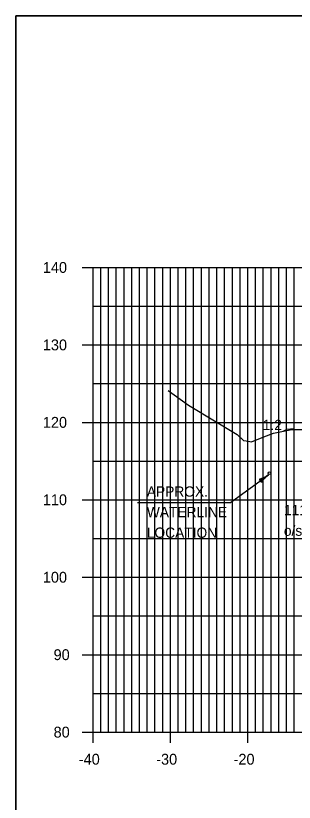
# Model space of a CAD drawing. Extents: x 1404462 to 1408550, y 556558 to 556768.
# Drawn here: x 1404822.3 to 1404858.3, y 556666.4 to 556768 of the extents above; entities that cross this region are included whole.
import ezdxf

# ---------------------------------------------------------------- set-up
doc = ezdxf.new("R2010")
doc.units = 0
for name, color, linetype in [('Default', 7, 'Continuous'), ('Level 31', 7, 'Continuous'), ('NBL1', 7, 'Continuous'), ('UW', 7, 'Continuous'), ('XAX_P', 7, 'Continuous'), ('XAXTIC_P', 7, 'Continuous'), ('XAXTXT_P_T', 7, 'Continuous'), ('XFRAME_P', 7, 'Continuous'), ('XGL_P', 7, 'Continuous'), ('XSL1_P', 7, 'Continuous'), ('XSLOG', 7, 'Continuous')]:
    doc.layers.add(name, color=color, linetype=linetype)

# ---------------------------------------------------------------- blocks, each defined once
blk = doc.blocks.new('xLAYOUT22x34ccm')
at = {"layer": 'NBL1'}
blk.add_lwpolyline([(32, 0), (0, 0), (0, 21), (32, 21)], close=True, dxfattribs=at)
blk = doc.blocks.new('DIMARO')
at = {"layer": 'Default'}
for p, q in [((-1.032, 0.193), (-0.95, 0)), ((-1.032, -0.193), (-0.95, 0)), ((-0.934, 0.109), (-0.773, 0.041)), ((-0.934, -0.109), (-0.773, -0.041))]:
    blk.add_line(p, q, dxfattribs=at)
for centre, start, end in [((0, 2.855), 248.80914, 269.99624), ((0, -2.855), 90.00376, 111.19086)]:
    blk.add_arc(centre, 2.855, start, end, dxfattribs=at)

msp = doc.modelspace()

# ---------------------------------------------------------------- linework, layer by layer
at = {"layer": 'Level 31'}
for p, q in [((1404850.06, 556705.08), (1404854.99, 556708.68)), ((1404838.05, 556705.08), (1404850.06, 556705.08))]:
    msp.add_line(p, q, dxfattribs=at)
at = {"layer": 'UW'}
msp.add_circle((1404855.1, 556708.88), 0.165, dxfattribs=at)
at = {"layer": 'XAX_P'}
for q in [(1404832.3, 556735.45), (1404972.3, 556675.45)]:
    msp.add_line((1404832.3, 556675.45), q, dxfattribs=at)
at = {"layer": 'XAXTIC_P'}
for p, q in [((1404830.9, 556735.45), (1404833.7, 556735.45)), ((1404830.9, 556725.45), (1404833.7, 556725.45)), ((1404830.9, 556715.45), (1404833.7, 556715.45)), ((1404830.9, 556705.45), (1404833.7, 556705.45)), ((1404830.9, 556695.45), (1404833.7, 556695.45)), ((1404830.9, 556685.45), (1404833.7, 556685.45)), ((1404832.3, 556674.05), (1404832.3, 556676.85)), ((1404842.3, 556674.05), (1404842.3, 556676.85)), ((1404852.3, 556674.05), (1404852.3, 556676.85)), ((1404830.9, 556675.45), (1404833.7, 556675.45))]:
    msp.add_line(p, q, dxfattribs=at)
at = {"layer": 'XFRAME_P'}
msp.add_lwpolyline([(1404822.3, 556557.95), (1405142.3, 556557.95), (1405142.3, 556767.95), (1404822.3, 556767.95)], close=True, dxfattribs=at)
at = {"layer": 'XGL_P'}
for p, q in [((1404832.3, 556735.45), (1404972.3, 556735.45)), ((1404832.3, 556675.45), (1404832.3, 556735.45)), ((1404833.3, 556675.45), (1404833.3, 556735.45)), ((1404834.3, 556675.45), (1404834.3, 556735.45)), ((1404835.3, 556675.45), (1404835.3, 556735.45)), ((1404836.3, 556675.45), (1404836.3, 556735.45)), ((1404837.3, 556675.45), (1404837.3, 556735.45)), ((1404838.3, 556675.45), (1404838.3, 556735.45)), ((1404839.3, 556675.45), (1404839.3, 556735.45)), ((1404840.3, 556675.45), (1404840.3, 556735.45)), ((1404841.3, 556675.45), (1404841.3, 556735.45)), ((1404842.3, 556675.45), (1404842.3, 556735.45)), ((1404843.3, 556675.45), (1404843.3, 556735.45)), ((1404844.3, 556675.45), (1404844.3, 556735.45)), ((1404845.3, 556675.45), (1404845.3, 556735.45)), ((1404846.3, 556675.45), (1404846.3, 556735.45)), ((1404847.3, 556675.45), (1404847.3, 556735.45)), ((1404848.3, 556675.45), (1404848.3, 556735.45)), ((1404849.3, 556675.45), (1404849.3, 556735.45)), ((1404850.3, 556675.45), (1404850.3, 556735.45)), ((1404851.3, 556675.45), (1404851.3, 556735.45)), ((1404852.3, 556675.45), (1404852.3, 556735.45)), ((1404853.3, 556675.45), (1404853.3, 556735.45)), ((1404854.3, 556675.45), (1404854.3, 556735.45)), ((1404855.3, 556675.45), (1404855.3, 556735.45)), ((1404856.3, 556675.45), (1404856.3, 556735.45)), ((1404857.3, 556675.45), (1404857.3, 556735.45)), ((1404858.3, 556675.45), (1404858.3, 556735.45)), ((1404832.3, 556730.45), (1404972.3, 556730.45)), ((1404832.3, 556725.45), (1404972.3, 556725.45)), ((1404832.3, 556720.45), (1404972.3, 556720.45)), ((1404832.3, 556715.45), (1404972.3, 556715.45)), ((1404832.3, 556710.45), (1404972.3, 556710.45)), ((1404832.3, 556705.45), (1404972.3, 556705.45)), ((1404832.3, 556700.45), (1404972.3, 556700.45)), ((1404832.3, 556695.45), (1404972.3, 556695.45)), ((1404832.3, 556690.45), (1404972.3, 556690.45)), ((1404832.3, 556685.45), (1404972.3, 556685.45)), ((1404832.3, 556680.45), (1404972.3, 556680.45)), ((1404832.3, 556675.45), (1404972.3, 556675.45))]:
    msp.add_line(p, q, dxfattribs=at)
at = {"layer": 'XSL1_P'}
for p in [(1404856.88, 556714.31), (1404858.3, 556714.59)]:
    msp.add_line(p, (1404857.3, 556714.53), dxfattribs=at)
at = {"layer": 'XSLOG'}
msp.add_lwpolyline([(1404841.99, 556719.58), (1404844.63, 556717.65), (1404850.93, 556713.88), (1404851.72, 556713.1), (1404852.07, 556713.06), (1404852.78, 556712.94), (1404854.37, 556713.59), (1404855.63, 556714.07), (1404857.55, 556714.42), (1404857.99, 556714.51), (1404867.61, 556714.52), (1404869.19, 556714.52), (1404877.43, 556713.17), (1404885.38, 556712.01), (1404885.55, 556711.99), (1404885.61, 556711.98), (1404885.7, 556711.97), (1404885.7, 556711.97), (1404886.31, 556711.57), (1404907.33, 556698), (1404932.93, 556692.39)], dxfattribs=at)

# ---------------------------------------------------------------- block references
at = {"layer": 'Level 31', "xscale": 1.3028028580755988, "yscale": -1.3028028580755986, "rotation": 36.15721555718367}
msp.add_blockref('DIMARO', (1404854.99, 556708.68), dxfattribs=at)
at = {"layer": 'NBL1', "xscale": 10, "yscale": 10}
msp.add_blockref('xLAYOUT22x34ccm', (1404822.3, 556557.95), dxfattribs=at)

# ---------------------------------------------------------------- texts
at = {"layer": 'Level 31'}
for s, p in [('1:2', (1404854.23, 556714.45)), ('APPROX. ', (1404839.25, 556705.85)), ('WATERLINE', (1404839.25, 556703.2)), ("111.68'", (1404856.96, 556703.46)), ('LOCATION', (1404839.25, 556700.54)), ("o/s -12.6'", (1404856.96, 556700.8))]:
    msp.add_text(s, height=1.329, dxfattribs=at).set_placement(p)
at = {"layer": 'XAXTXT_P_T'}
for s, p in [('140', (1404825.81, 556734.75)), ('130', (1404825.81, 556724.75)), ('120', (1404825.81, 556714.75)), ('110', (1404825.81, 556704.75)), ('100', (1404825.81, 556694.75)), ('90', (1404827.2, 556684.75)), ('80', (1404827.2, 556674.75)), ('-40', (1404830.46, 556671.25)), ('-30', (1404840.46, 556671.25)), ('-20', (1404850.46, 556671.25))]:
    msp.add_text(s, height=1.4, dxfattribs=at).set_placement(p)

doc.saveas('drawing.dxf')
